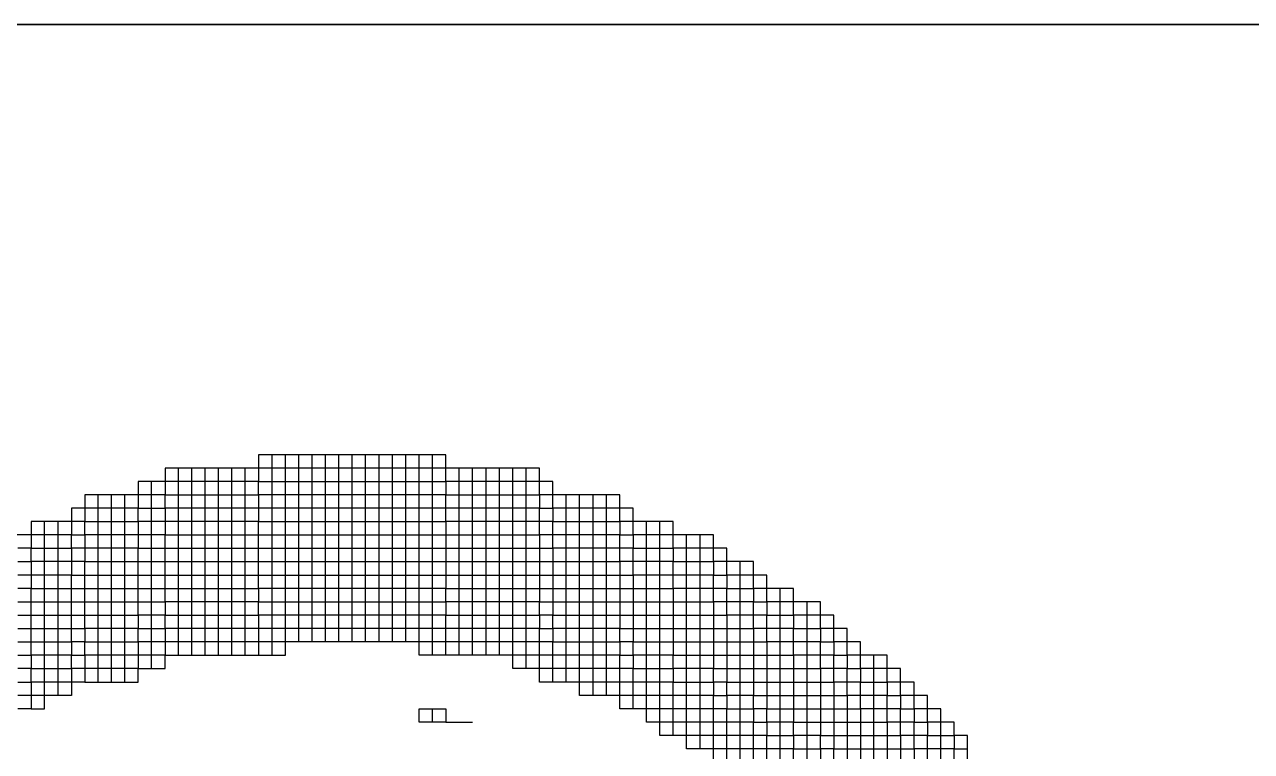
# Model space of a CAD drawing. Header units: millimetres. Extents: x 0 to 841, y 0 to 594.
# Drawn here: x 748.47 to 759.83, y 115.54 to 122.27 of the extents above; entities that cross this region are included whole.
import ezdxf
from ezdxf.enums import TextEntityAlignment as Align

# ---------------------------------------------------------------- set-up
doc = ezdxf.new("R2010")
doc.units = ezdxf.units.MM
doc.layers.add('GPDRAW', color=1, linetype='Continuous')
doc.layers.add('TEXT', color=255, linetype='Continuous')
doc.styles.add('ECL', font='', dxfattribs={"width": 0.7, "height": 3})
doc.styles.get('ECL').set_extended_font_data('FangSong_GB2312')

# ---------------------------------------------------------------- blocks, each defined once
blk = doc.blocks.new('*U21')
at = {"color": 32, "linetype": 'Continuous'}
for points in [[(-15.262, 9.325), (-15.262, 9.474), (-15.262, 9.622), (-15.411, 9.622), (-15.411, 9.771), (-15.559, 9.771), (-15.559, 9.919), (-15.708, 9.919), (-15.708, 10.068), (-15.856, 10.068), (-15.856, 10.216), (-16.005, 10.216), (-16.005, 10.365), (-16.153, 10.365), (-16.153, 10.513), (-16.45, 10.513), (-16.45, 10.662), (-16.599, 10.662), (-16.599, 10.81), (-16.747, 10.81), (-16.747, 10.959), (-16.896, 10.959), (-16.896, 11.107), (-17.193, 11.107), (-17.193, 11.256), (-17.49, 11.256), (-17.49, 11.404), (-17.638, 11.404), (-17.638, 11.553), (-17.935, 11.553), (-17.935, 11.701), (-18.084, 11.701), (-18.084, 11.85), (-18.529, 11.85), (-18.529, 11.998), (-18.975, 11.998), (-18.975, 12.147), (-19.123, 12.147), (-19.123, 12.295), (-19.866, 12.295), (-19.866, 12.444), (-20.014, 12.444), (-20.014, 12.592), (-21.054, 12.592), (-21.054, 12.741), (-23.133, 12.741), (-23.133, 12.592), (-24.172, 12.592), (-24.172, 12.444), (-24.469, 12.444), (-24.469, 12.295), (-25.063, 12.295), (-25.063, 12.147), (-25.212, 12.147), (-25.212, 11.998), (-25.657, 11.998), (-25.657, 11.85), (-26.251, 11.85)], [(-25.806, 10.662), (-25.657, 10.662), (-25.657, 10.81), (-25.509, 10.81), (-25.36, 10.81), (-25.212, 10.81), (-25.212, 10.959), (-25.063, 10.959), (-25.063, 11.107), (-24.915, 11.107), (-24.766, 11.107), (-24.618, 11.107), (-24.469, 11.107), (-24.469, 11.256), (-24.321, 11.256), (-24.172, 11.256), (-24.172, 11.404), (-24.024, 11.404), (-23.875, 11.404), (-23.727, 11.404), (-23.578, 11.404), (-23.43, 11.404), (-23.281, 11.404), (-23.133, 11.404), (-23.133, 11.553), (-22.984, 11.553), (-22.836, 11.553), (-22.687, 11.553), (-22.539, 11.553), (-22.39, 11.553), (-22.242, 11.553), (-22.093, 11.553), (-21.945, 11.553), (-21.796, 11.553), (-21.648, 11.553), (-21.499, 11.553), (-21.351, 11.553), (-21.202, 11.553), (-21.054, 11.553), (-21.054, 11.404), (-20.905, 11.404), (-20.757, 11.404), (-20.608, 11.404), (-20.46, 11.404), (-20.311, 11.404), (-20.163, 11.404), (-20.014, 11.404), (-20.014, 11.256), (-19.866, 11.256), (-19.866, 11.107), (-19.717, 11.107), (-19.569, 11.107), (-19.42, 11.107), (-19.272, 11.107), (-19.123, 11.107), (-19.123, 10.959), (-18.975, 10.959), (-18.975, 10.81), (-18.826, 10.81), (-18.678, 10.81), (-18.529, 10.81), (-18.529, 10.662), (-18.381, 10.662), (-18.232, 10.662), (-18.084, 10.662), (-18.084, 10.513), (-17.935, 10.513), (-17.935, 10.365), (-17.787, 10.365), (-17.638, 10.365), (-17.638, 10.216), (-17.49, 10.216), (-17.49, 10.068), (-17.341, 10.068), (-17.193, 10.068), (-17.193, 9.919), (-17.044, 9.919), (-16.896, 9.919), (-16.896, 9.771), (-16.747, 9.771), (-16.747, 9.622), (-16.599, 9.622), (-16.599, 9.474), (-16.45, 9.474), (-16.45, 9.325)], [(-25.806, 10.513), (-25.657, 10.513), (-25.657, 10.662), (-25.509, 10.662), (-25.36, 10.662), (-25.212, 10.662), (-25.212, 10.81), (-25.063, 10.81), (-25.063, 10.959), (-24.915, 10.959), (-24.766, 10.959), (-24.618, 10.959), (-24.469, 10.959), (-24.469, 11.107), (-24.321, 11.107), (-24.172, 11.107), (-24.172, 11.256), (-24.024, 11.256), (-23.875, 11.256), (-23.727, 11.256), (-23.578, 11.256), (-23.43, 11.256), (-23.281, 11.256), (-23.133, 11.256), (-23.133, 11.404), (-22.984, 11.404), (-22.836, 11.404), (-22.687, 11.404), (-22.539, 11.404), (-22.39, 11.404), (-22.242, 11.404), (-22.093, 11.404), (-21.945, 11.404), (-21.796, 11.404), (-21.648, 11.404), (-21.499, 11.404), (-21.351, 11.404), (-21.202, 11.404), (-21.054, 11.404), (-21.054, 11.256), (-20.905, 11.256), (-20.757, 11.256), (-20.608, 11.256), (-20.46, 11.256), (-20.311, 11.256), (-20.163, 11.256), (-20.014, 11.256), (-20.014, 11.107), (-19.866, 11.107), (-19.866, 10.959), (-19.717, 10.959), (-19.569, 10.959), (-19.42, 10.959), (-19.272, 10.959), (-19.123, 10.959), (-19.123, 10.81), (-18.975, 10.81), (-18.975, 10.662), (-18.826, 10.662), (-18.678, 10.662), (-18.529, 10.662), (-18.529, 10.513), (-18.381, 10.513), (-18.232, 10.513), (-18.084, 10.513), (-18.084, 10.365), (-17.935, 10.365), (-17.935, 10.216), (-17.787, 10.216), (-17.638, 10.216), (-17.638, 10.068), (-17.49, 10.068), (-17.49, 9.919), (-17.341, 9.919), (-17.193, 9.919), (-17.193, 9.771), (-17.044, 9.771), (-16.896, 9.771), (-16.896, 9.622), (-16.747, 9.622), (-16.747, 9.474), (-16.599, 9.474), (-16.599, 9.325)], [(-25.806, 10.216), (-25.657, 10.216), (-25.657, 10.365), (-25.509, 10.365), (-25.36, 10.365), (-25.212, 10.365), (-25.212, 10.513), (-25.063, 10.513), (-25.063, 10.662), (-24.915, 10.662), (-24.766, 10.662), (-24.618, 10.662), (-24.469, 10.662), (-24.469, 10.81), (-24.321, 10.81), (-24.172, 10.81), (-24.172, 10.959), (-24.024, 10.959), (-23.875, 10.959), (-23.727, 10.959), (-23.578, 10.959), (-23.43, 10.959), (-23.281, 10.959), (-23.133, 10.959), (-23.133, 11.107), (-22.984, 11.107), (-22.836, 11.107), (-22.687, 11.107), (-22.539, 11.107), (-22.39, 11.107), (-22.242, 11.107), (-22.093, 11.107), (-21.945, 11.107), (-21.796, 11.107), (-21.648, 11.107), (-21.499, 11.107), (-21.351, 11.107), (-21.202, 11.107), (-21.054, 11.107), (-21.054, 10.959), (-20.905, 10.959), (-20.757, 10.959), (-20.608, 10.959), (-20.46, 10.959), (-20.311, 10.959), (-20.163, 10.959), (-20.014, 10.959), (-20.014, 10.81), (-19.866, 10.81), (-19.866, 10.662), (-19.717, 10.662), (-19.569, 10.662), (-19.42, 10.662), (-19.272, 10.662), (-19.123, 10.662), (-19.123, 10.513), (-18.975, 10.513), (-18.975, 10.365), (-18.826, 10.365), (-18.678, 10.365), (-18.529, 10.365), (-18.529, 10.216), (-18.381, 10.216), (-18.232, 10.216), (-18.084, 10.216), (-18.084, 10.068), (-17.935, 10.068), (-17.935, 9.919), (-17.787, 9.919), (-17.638, 9.919), (-17.638, 9.771), (-17.49, 9.771), (-17.49, 9.622), (-17.341, 9.622), (-17.193, 9.622), (-17.193, 9.474), (-17.044, 9.474), (-16.896, 9.474), (-16.896, 9.325)]]:
    blk.add_lwpolyline(points, dxfattribs=at)
at = {"color": 243, "linetype": 'Continuous'}
blk.add_lwpolyline([(-25.063, 10.216), (-24.915, 10.216), (-24.766, 10.216), (-24.618, 10.216), (-24.469, 10.216), (-24.469, 10.365), (-24.321, 10.365), (-24.172, 10.365), (-24.172, 10.513), (-24.024, 10.513), (-23.875, 10.513), (-23.727, 10.513), (-23.578, 10.513), (-23.43, 10.513), (-23.281, 10.513), (-23.133, 10.513), (-22.984, 10.513), (-22.836, 10.513), (-22.836, 10.662), (-22.836, 10.81), (-22.836, 10.959), (-22.836, 11.107), (-22.836, 11.256), (-22.836, 11.404), (-22.836, 11.553), (-22.836, 11.701), (-22.836, 11.85), (-22.836, 11.998), (-22.836, 12.147), (-22.836, 12.295), (-22.836, 12.444), (-22.836, 12.592), (-22.836, 12.741)], dxfattribs=at)
at = {"color": 13, "linetype": 'Continuous'}
for points in [[(-22.984, 10.513), (-22.984, 10.662), (-22.984, 10.81), (-22.984, 10.959), (-22.984, 11.107), (-22.984, 11.256), (-22.984, 11.404), (-22.984, 11.553), (-22.984, 11.701), (-22.984, 11.85), (-22.984, 11.998), (-22.984, 12.147), (-22.984, 12.295), (-22.984, 12.444), (-22.984, 12.592), (-22.984, 12.741)], [(-22.687, 10.662), (-22.687, 10.81), (-22.687, 10.959), (-22.687, 11.107), (-22.687, 11.256), (-22.687, 11.404), (-22.687, 11.553), (-22.687, 11.701), (-22.687, 11.85), (-22.687, 11.998), (-22.687, 12.147), (-22.687, 12.295), (-22.687, 12.444), (-22.687, 12.592), (-22.687, 12.741)], [(-22.539, 10.662), (-22.539, 10.81), (-22.539, 10.959), (-22.539, 11.107), (-22.539, 11.256), (-22.539, 11.404), (-22.539, 11.553), (-22.539, 11.701), (-22.539, 11.85), (-22.539, 11.998), (-22.539, 12.147), (-22.539, 12.295), (-22.539, 12.444), (-22.539, 12.592), (-22.539, 12.741)], [(-22.39, 10.662), (-22.39, 10.81), (-22.39, 10.959), (-22.39, 11.107), (-22.39, 11.256), (-22.39, 11.404), (-22.39, 11.553), (-22.39, 11.701), (-22.39, 11.85), (-22.39, 11.998), (-22.39, 12.147), (-22.39, 12.295), (-22.39, 12.444), (-22.39, 12.592), (-22.39, 12.741)], [(-22.242, 10.662), (-22.242, 10.81), (-22.242, 10.959), (-22.242, 11.107), (-22.242, 11.256), (-22.242, 11.404), (-22.242, 11.553), (-22.242, 11.701), (-22.242, 11.85), (-22.242, 11.998), (-22.242, 12.147), (-22.242, 12.295), (-22.242, 12.444), (-22.242, 12.592), (-22.242, 12.741)], [(-22.093, 10.662), (-22.093, 10.81), (-22.093, 10.959), (-22.093, 11.107), (-22.093, 11.256), (-22.093, 11.404), (-22.093, 11.553), (-22.093, 11.701), (-22.093, 11.85), (-22.093, 11.998), (-22.093, 12.147), (-22.093, 12.295), (-22.093, 12.444), (-22.093, 12.592), (-22.093, 12.741)], [(-21.945, 10.662), (-21.945, 10.81), (-21.945, 10.959), (-21.945, 11.107), (-21.945, 11.256), (-21.945, 11.404), (-21.945, 11.553), (-21.945, 11.701), (-21.945, 11.85), (-21.945, 11.998), (-21.945, 12.147), (-21.945, 12.295), (-21.945, 12.444), (-21.945, 12.592), (-21.945, 12.741)], [(-21.796, 10.662), (-21.796, 10.81), (-21.796, 10.959), (-21.796, 11.107), (-21.796, 11.256), (-21.796, 11.404), (-21.796, 11.553), (-21.796, 11.701), (-21.796, 11.85), (-21.796, 11.998), (-21.796, 12.147), (-21.796, 12.295), (-21.796, 12.444), (-21.796, 12.592), (-21.796, 12.741)], [(-21.648, 10.662), (-21.648, 10.81), (-21.648, 10.959), (-21.648, 11.107), (-21.648, 11.256), (-21.648, 11.404), (-21.648, 11.553), (-21.648, 11.701), (-21.648, 11.85), (-21.648, 11.998), (-21.648, 12.147), (-21.648, 12.295), (-21.648, 12.444), (-21.648, 12.592), (-21.648, 12.741)], [(-21.499, 10.662), (-21.499, 10.81), (-21.499, 10.959), (-21.499, 11.107), (-21.499, 11.256), (-21.499, 11.404), (-21.499, 11.553), (-21.499, 11.701), (-21.499, 11.85), (-21.499, 11.998), (-21.499, 12.147), (-21.499, 12.295), (-21.499, 12.444), (-21.499, 12.592), (-21.499, 12.741)], [(-24.024, 10.513), (-24.024, 10.662), (-24.024, 10.81), (-24.024, 10.959), (-24.024, 11.107), (-24.024, 11.256), (-24.024, 11.404), (-24.024, 11.553), (-24.024, 11.701), (-24.024, 11.85), (-24.024, 11.998), (-24.024, 12.147), (-24.024, 12.295), (-24.024, 12.444), (-24.024, 12.592)], [(-23.875, 10.513), (-23.875, 10.662), (-23.875, 10.81), (-23.875, 10.959), (-23.875, 11.107), (-23.875, 11.256), (-23.875, 11.404), (-23.875, 11.553), (-23.875, 11.701), (-23.875, 11.85), (-23.875, 11.998), (-23.875, 12.147), (-23.875, 12.295), (-23.875, 12.444), (-23.875, 12.592)], [(-23.727, 10.513), (-23.727, 10.662), (-23.727, 10.81), (-23.727, 10.959), (-23.727, 11.107), (-23.727, 11.256), (-23.727, 11.404), (-23.727, 11.553), (-23.727, 11.701), (-23.727, 11.85), (-23.727, 11.998), (-23.727, 12.147), (-23.727, 12.295), (-23.727, 12.444), (-23.727, 12.592)], [(-20.905, 10.513), (-20.905, 10.662), (-20.905, 10.81), (-20.905, 10.959), (-20.905, 11.107), (-20.905, 11.256), (-20.905, 11.404), (-20.905, 11.553), (-20.905, 11.701), (-20.905, 11.85), (-20.905, 11.998), (-20.905, 12.147), (-20.905, 12.295), (-20.905, 12.444), (-20.905, 12.592)], [(-20.757, 10.513), (-20.757, 10.662), (-20.757, 10.81), (-20.757, 10.959), (-20.757, 11.107), (-20.757, 11.256), (-20.757, 11.404), (-20.757, 11.553), (-20.757, 11.701), (-20.757, 11.85), (-20.757, 11.998), (-20.757, 12.147), (-20.757, 12.295), (-20.757, 12.444), (-20.757, 12.592)], [(-20.608, 10.513), (-20.608, 10.662), (-20.608, 10.81), (-20.608, 10.959), (-20.608, 11.107), (-20.608, 11.256), (-20.608, 11.404), (-20.608, 11.553), (-20.608, 11.701), (-20.608, 11.85), (-20.608, 11.998), (-20.608, 12.147), (-20.608, 12.295), (-20.608, 12.444), (-20.608, 12.592)], [(-20.46, 10.513), (-20.46, 10.662), (-20.46, 10.81), (-20.46, 10.959), (-20.46, 11.107), (-20.46, 11.256), (-20.46, 11.404), (-20.46, 11.553), (-20.46, 11.701), (-20.46, 11.85), (-20.46, 11.998), (-20.46, 12.147), (-20.46, 12.295), (-20.46, 12.444), (-20.46, 12.592)], [(-19.866, 10.216), (-20.014, 10.216), (-20.014, 10.365), (-20.163, 10.365), (-20.311, 10.365), (-20.311, 10.513), (-20.311, 10.662), (-20.311, 10.81), (-20.311, 10.959), (-20.311, 11.107), (-20.311, 11.256), (-20.311, 11.404), (-20.311, 11.553), (-20.311, 11.701), (-20.311, 11.85), (-20.311, 11.998), (-20.311, 12.147), (-20.311, 12.295), (-20.311, 12.444), (-20.311, 12.592)], [(-20.163, 10.365), (-20.163, 10.513), (-20.163, 10.662), (-20.163, 10.81), (-20.163, 10.959), (-20.163, 11.107), (-20.163, 11.256), (-20.163, 11.404), (-20.163, 11.553), (-20.163, 11.701), (-20.163, 11.85), (-20.163, 11.998), (-20.163, 12.147), (-20.163, 12.295), (-20.163, 12.444), (-20.163, 12.592)], [(-25.806, 11.553), (-25.657, 11.553), (-25.657, 11.701), (-25.509, 11.701), (-25.36, 11.701), (-25.212, 11.701), (-25.212, 11.85), (-25.063, 11.85), (-25.063, 11.998), (-24.915, 11.998), (-24.766, 11.998), (-24.618, 11.998), (-24.469, 11.998), (-24.469, 12.147), (-24.321, 12.147), (-24.172, 12.147), (-24.172, 12.295), (-24.024, 12.295), (-23.875, 12.295), (-23.727, 12.295), (-23.578, 12.295), (-23.43, 12.295), (-23.281, 12.295), (-23.133, 12.295), (-23.133, 12.444), (-22.984, 12.444), (-22.836, 12.444), (-22.687, 12.444), (-22.539, 12.444), (-22.39, 12.444), (-22.242, 12.444), (-22.093, 12.444), (-21.945, 12.444), (-21.796, 12.444), (-21.648, 12.444), (-21.499, 12.444), (-21.351, 12.444), (-21.202, 12.444), (-21.054, 12.444), (-21.054, 12.295), (-20.905, 12.295), (-20.757, 12.295), (-20.608, 12.295), (-20.46, 12.295), (-20.311, 12.295), (-20.163, 12.295), (-20.014, 12.295), (-20.014, 12.147), (-19.866, 12.147), (-19.866, 11.998), (-19.717, 11.998), (-19.569, 11.998), (-19.42, 11.998), (-19.272, 11.998), (-19.123, 11.998), (-19.123, 11.85), (-18.975, 11.85), (-18.975, 11.701), (-18.826, 11.701), (-18.678, 11.701), (-18.529, 11.701), (-18.529, 11.553), (-18.381, 11.553), (-18.232, 11.553), (-18.084, 11.553), (-18.084, 11.404), (-17.935, 11.404), (-17.935, 11.256), (-17.787, 11.256), (-17.638, 11.256), (-17.638, 11.107), (-17.49, 11.107), (-17.49, 10.959), (-17.341, 10.959), (-17.193, 10.959), (-17.193, 10.81), (-17.044, 10.81), (-16.896, 10.81), (-16.896, 10.662), (-16.747, 10.662), (-16.747, 10.513), (-16.599, 10.513), (-16.599, 10.365), (-16.45, 10.365), (-16.45, 10.216), (-16.302, 10.216), (-16.153, 10.216), (-16.153, 10.068), (-16.005, 10.068), (-16.005, 9.919), (-15.856, 9.919), (-15.856, 9.771), (-15.708, 9.771), (-15.708, 9.622), (-15.559, 9.622), (-15.411, 9.622), (-15.411, 9.474), (-15.262, 9.474)], [(-24.321, 10.365), (-24.321, 10.513), (-24.321, 10.662), (-24.321, 10.81), (-24.321, 10.959), (-24.321, 11.107), (-24.321, 11.256), (-24.321, 11.404), (-24.321, 11.553), (-24.321, 11.701), (-24.321, 11.85), (-24.321, 11.998), (-24.321, 12.147), (-24.321, 12.295), (-24.321, 12.444)], [(-24.915, 10.216), (-24.915, 10.365), (-24.915, 10.513), (-24.915, 10.662), (-24.915, 10.81), (-24.915, 10.959), (-24.915, 11.107), (-24.915, 11.256), (-24.915, 11.404), (-24.915, 11.553), (-24.915, 11.701), (-24.915, 11.85), (-24.915, 11.998), (-24.915, 12.147), (-24.915, 12.295)], [(-24.766, 10.216), (-24.766, 10.365), (-24.766, 10.513), (-24.766, 10.662), (-24.766, 10.81), (-24.766, 10.959), (-24.766, 11.107), (-24.766, 11.256), (-24.766, 11.404), (-24.766, 11.553), (-24.766, 11.701), (-24.766, 11.85), (-24.766, 11.998), (-24.766, 12.147), (-24.766, 12.295)], [(-24.618, 10.216), (-24.618, 10.365), (-24.618, 10.513), (-24.618, 10.662), (-24.618, 10.81), (-24.618, 10.959), (-24.618, 11.107), (-24.618, 11.256), (-24.618, 11.404), (-24.618, 11.553), (-24.618, 11.701), (-24.618, 11.85), (-24.618, 11.998), (-24.618, 12.147), (-24.618, 12.295)], [(-19.717, 10.216), (-19.717, 10.365), (-19.717, 10.513), (-19.717, 10.662), (-19.717, 10.81), (-19.717, 10.959), (-19.717, 11.107), (-19.717, 11.256), (-19.717, 11.404), (-19.717, 11.553), (-19.717, 11.701), (-19.717, 11.85), (-19.717, 11.998), (-19.717, 12.147), (-19.717, 12.295)], [(-18.975, 9.919), (-19.123, 9.919), (-19.123, 10.068), (-19.123, 10.216), (-19.272, 10.216), (-19.42, 10.216), (-19.569, 10.216), (-19.569, 10.365), (-19.569, 10.513), (-19.569, 10.662), (-19.569, 10.81), (-19.569, 10.959), (-19.569, 11.107), (-19.569, 11.256), (-19.569, 11.404), (-19.569, 11.553), (-19.569, 11.701), (-19.569, 11.85), (-19.569, 11.998), (-19.569, 12.147), (-19.569, 12.295)], [(-19.42, 10.068), (-19.42, 10.216), (-19.42, 10.365), (-19.42, 10.513), (-19.42, 10.662), (-19.42, 10.81), (-19.42, 10.959), (-19.42, 11.107), (-19.42, 11.256), (-19.42, 11.404), (-19.42, 11.553), (-19.42, 11.701), (-19.42, 11.85), (-19.42, 11.998), (-19.42, 12.147), (-19.42, 12.295)], [(-19.272, 10.068), (-19.272, 10.216), (-19.272, 10.365), (-19.272, 10.513), (-19.272, 10.662), (-19.272, 10.81), (-19.272, 10.959), (-19.272, 11.107), (-19.272, 11.256), (-19.272, 11.404), (-19.272, 11.553), (-19.272, 11.701), (-19.272, 11.85), (-19.272, 11.998), (-19.272, 12.147), (-19.272, 12.295)], [(-15.708, 9.325), (-15.708, 9.474), (-15.856, 9.474), (-15.856, 9.622), (-16.005, 9.622), (-16.005, 9.771), (-16.153, 9.771), (-16.153, 9.919), (-16.302, 9.919), (-16.45, 9.919), (-16.45, 10.068), (-16.599, 10.068), (-16.599, 10.216), (-16.747, 10.216), (-16.747, 10.365), (-16.896, 10.365), (-16.896, 10.513), (-17.044, 10.513), (-17.193, 10.513), (-17.193, 10.662), (-17.341, 10.662), (-17.49, 10.662), (-17.49, 10.81), (-17.638, 10.81), (-17.638, 10.959), (-17.787, 10.959), (-17.935, 10.959), (-17.935, 11.107), (-18.084, 11.107), (-18.084, 11.256), (-18.232, 11.256), (-18.381, 11.256), (-18.529, 11.256), (-18.529, 11.404), (-18.678, 11.404), (-18.826, 11.404), (-18.975, 11.404), (-18.975, 11.553), (-19.123, 11.553), (-19.123, 11.701), (-19.272, 11.701), (-19.42, 11.701), (-19.569, 11.701), (-19.717, 11.701), (-19.866, 11.701), (-19.866, 11.85), (-20.014, 11.85), (-20.014, 11.998), (-20.163, 11.998), (-20.311, 11.998), (-20.46, 11.998), (-20.608, 11.998), (-20.757, 11.998), (-20.905, 11.998), (-21.054, 11.998), (-21.054, 12.147), (-21.202, 12.147), (-21.351, 12.147), (-21.499, 12.147), (-21.648, 12.147), (-21.796, 12.147), (-21.945, 12.147), (-22.093, 12.147), (-22.242, 12.147), (-22.39, 12.147), (-22.539, 12.147), (-22.687, 12.147), (-22.836, 12.147), (-22.984, 12.147), (-23.133, 12.147), (-23.133, 11.998), (-23.281, 11.998), (-23.43, 11.998), (-23.578, 11.998), (-23.727, 11.998), (-23.875, 11.998), (-24.024, 11.998), (-24.172, 11.998), (-24.172, 11.85), (-24.321, 11.85), (-24.469, 11.85), (-24.469, 11.701), (-24.618, 11.701), (-24.766, 11.701), (-24.915, 11.701), (-25.063, 11.701), (-25.063, 11.553), (-25.212, 11.553), (-25.212, 11.404), (-25.36, 11.404), (-25.509, 11.404), (-25.657, 11.404), (-25.657, 11.256), (-25.806, 11.256)], [(-18.529, 9.622), (-18.529, 9.771), (-18.678, 9.771), (-18.678, 9.919), (-18.678, 10.068), (-18.678, 10.216), (-18.678, 10.365), (-18.678, 10.513), (-18.678, 10.662), (-18.678, 10.81), (-18.678, 10.959), (-18.678, 11.107), (-18.678, 11.256), (-18.678, 11.404), (-18.678, 11.553), (-18.678, 11.701), (-18.678, 11.85), (-18.678, 11.998)], [(-18.232, 9.474), (-18.232, 9.622), (-18.232, 9.771), (-18.232, 9.919), (-18.232, 10.068), (-18.232, 10.216), (-18.232, 10.365), (-18.232, 10.513), (-18.232, 10.662), (-18.232, 10.81), (-18.232, 10.959), (-18.232, 11.107), (-18.232, 11.256), (-18.232, 11.404), (-18.232, 11.553), (-18.232, 11.701), (-18.232, 11.85)], [(-17.787, 9.177), (-17.787, 9.325), (-17.787, 9.474), (-17.787, 9.622), (-17.787, 9.771), (-17.787, 9.919), (-17.787, 10.068), (-17.787, 10.216), (-17.787, 10.365), (-17.787, 10.513), (-17.787, 10.662), (-17.787, 10.81), (-17.787, 10.959), (-17.787, 11.107), (-17.787, 11.256), (-17.787, 11.404), (-17.787, 11.553)], [(-17.341, 8.731), (-17.341, 8.88), (-17.341, 9.028), (-17.341, 9.177), (-17.341, 9.325), (-17.341, 9.474), (-17.341, 9.622), (-17.341, 9.771), (-17.341, 9.919), (-17.341, 10.068), (-17.341, 10.216), (-17.341, 10.365), (-17.341, 10.513), (-17.341, 10.662), (-17.341, 10.81), (-17.341, 10.959), (-17.341, 11.107), (-17.341, 11.256)], [(-16.153, 7.395), (-16.153, 7.543), (-16.302, 7.543), (-16.302, 7.692), (-16.302, 7.84), (-16.302, 7.989), (-16.302, 8.137), (-16.302, 8.286), (-16.302, 8.434), (-16.302, 8.583), (-16.302, 8.731), (-16.302, 8.88), (-16.302, 9.028), (-16.302, 9.177), (-16.302, 9.325), (-16.302, 9.474), (-16.302, 9.622), (-16.302, 9.771), (-16.302, 9.919), (-16.302, 10.068), (-16.302, 10.216), (-16.302, 10.365), (-16.302, 10.513)]]:
    blk.add_lwpolyline(points, dxfattribs=at)
at = {"color": 23, "linetype": 'Continuous'}
for points in [[(-21.054, 10.513), (-21.202, 10.513), (-21.351, 10.513), (-21.351, 10.662), (-21.351, 10.81), (-21.351, 10.959), (-21.351, 11.107), (-21.351, 11.256), (-21.351, 11.404), (-21.351, 11.553), (-21.351, 11.701), (-21.351, 11.85), (-21.351, 11.998), (-21.351, 12.147), (-21.351, 12.295), (-21.351, 12.444), (-21.351, 12.592), (-21.351, 12.741)], [(-21.202, 10.513), (-21.202, 10.662), (-21.202, 10.81), (-21.202, 10.959), (-21.202, 11.107), (-21.202, 11.256), (-21.202, 11.404), (-21.202, 11.553), (-21.202, 11.701), (-21.202, 11.85), (-21.202, 11.998), (-21.202, 12.147), (-21.202, 12.295), (-21.202, 12.444), (-21.202, 12.592), (-21.202, 12.741)], [(-23.578, 10.513), (-23.578, 10.662), (-23.578, 10.81), (-23.578, 10.959), (-23.578, 11.107), (-23.578, 11.256), (-23.578, 11.404), (-23.578, 11.553), (-23.578, 11.701), (-23.578, 11.85), (-23.578, 11.998), (-23.578, 12.147), (-23.578, 12.295), (-23.578, 12.444), (-23.578, 12.592)], [(-23.43, 10.513), (-23.43, 10.662), (-23.43, 10.81), (-23.43, 10.959), (-23.43, 11.107), (-23.43, 11.256), (-23.43, 11.404), (-23.43, 11.553), (-23.43, 11.701), (-23.43, 11.85), (-23.43, 11.998), (-23.43, 12.147), (-23.43, 12.295), (-23.43, 12.444), (-23.43, 12.592)], [(-23.281, 10.513), (-23.281, 10.662), (-23.281, 10.81), (-23.281, 10.959), (-23.281, 11.107), (-23.281, 11.256), (-23.281, 11.404), (-23.281, 11.553), (-23.281, 11.701), (-23.281, 11.85), (-23.281, 11.998), (-23.281, 12.147), (-23.281, 12.295), (-23.281, 12.444), (-23.281, 12.592)], [(-25.657, 9.919), (-25.509, 9.919), (-25.509, 10.068), (-25.509, 10.216), (-25.509, 10.365), (-25.509, 10.513), (-25.509, 10.662), (-25.509, 10.81), (-25.509, 10.959), (-25.509, 11.107), (-25.509, 11.256), (-25.509, 11.404), (-25.509, 11.553), (-25.509, 11.701), (-25.509, 11.85), (-25.509, 11.998)], [(-25.36, 10.068), (-25.36, 10.216), (-25.36, 10.365), (-25.36, 10.513), (-25.36, 10.662), (-25.36, 10.81), (-25.36, 10.959), (-25.36, 11.107), (-25.36, 11.256), (-25.36, 11.404), (-25.36, 11.553), (-25.36, 11.701), (-25.36, 11.85), (-25.36, 11.998)]]:
    blk.add_lwpolyline(points, dxfattribs=at)
at = {"color": 15, "linetype": 'Continuous'}
for points in [[(-15.559, 9.325), (-15.559, 9.474), (-15.559, 9.622), (-15.559, 9.771), (-15.708, 9.771), (-15.708, 9.919), (-15.856, 9.919), (-15.856, 10.068), (-16.005, 10.068), (-16.005, 10.216), (-16.153, 10.216), (-16.153, 10.365), (-16.302, 10.365), (-16.45, 10.365), (-16.45, 10.513), (-16.599, 10.513), (-16.599, 10.662), (-16.747, 10.662), (-16.747, 10.81), (-16.896, 10.81), (-16.896, 10.959), (-17.044, 10.959), (-17.193, 10.959), (-17.193, 11.107), (-17.341, 11.107), (-17.49, 11.107), (-17.49, 11.256), (-17.638, 11.256), (-17.638, 11.404), (-17.787, 11.404), (-17.935, 11.404), (-17.935, 11.553), (-18.084, 11.553), (-18.084, 11.701), (-18.232, 11.701), (-18.381, 11.701), (-18.529, 11.701), (-18.529, 11.85), (-18.678, 11.85), (-18.826, 11.85), (-18.975, 11.85), (-18.975, 11.998), (-19.123, 11.998), (-19.123, 12.147), (-19.272, 12.147), (-19.42, 12.147), (-19.569, 12.147), (-19.717, 12.147), (-19.866, 12.147), (-19.866, 12.295), (-20.014, 12.295), (-20.014, 12.444), (-20.163, 12.444), (-20.311, 12.444), (-20.46, 12.444), (-20.608, 12.444), (-20.757, 12.444), (-20.905, 12.444), (-21.054, 12.444), (-21.054, 12.592), (-21.202, 12.592), (-21.351, 12.592), (-21.499, 12.592), (-21.648, 12.592), (-21.796, 12.592), (-21.945, 12.592), (-22.093, 12.592), (-22.242, 12.592), (-22.39, 12.592), (-22.539, 12.592), (-22.687, 12.592), (-22.836, 12.592), (-22.984, 12.592), (-23.133, 12.592), (-23.133, 12.444), (-23.281, 12.444), (-23.43, 12.444), (-23.578, 12.444), (-23.727, 12.444), (-23.875, 12.444), (-24.024, 12.444), (-24.172, 12.444), (-24.172, 12.295), (-24.321, 12.295), (-24.469, 12.295), (-24.469, 12.147), (-24.618, 12.147), (-24.766, 12.147), (-24.915, 12.147), (-25.063, 12.147), (-25.063, 11.998), (-25.212, 11.998), (-25.212, 11.85), (-25.36, 11.85), (-25.509, 11.85), (-25.657, 11.85), (-25.657, 11.701), (-25.806, 11.701)], [(-18.084, 9.325), (-18.084, 9.474), (-18.084, 9.622), (-18.232, 9.622), (-18.381, 9.622), (-18.381, 9.771), (-18.381, 9.919), (-18.381, 10.068), (-18.381, 10.216), (-18.381, 10.365), (-18.381, 10.513), (-18.381, 10.662), (-18.381, 10.81), (-18.381, 10.959), (-18.381, 11.107), (-18.381, 11.256), (-18.381, 11.404), (-18.381, 11.553), (-18.381, 11.701), (-18.381, 11.85)], [(-17.49, 9.325), (-17.49, 9.474), (-17.638, 9.474), (-17.638, 9.622), (-17.787, 9.622), (-17.935, 9.622), (-17.935, 9.771), (-18.084, 9.771), (-18.084, 9.919), (-18.232, 9.919), (-18.381, 9.919), (-18.529, 9.919), (-18.529, 10.068), (-18.678, 10.068), (-18.826, 10.068), (-18.975, 10.068), (-18.975, 10.216), (-19.123, 10.216), (-19.123, 10.365), (-19.272, 10.365), (-19.42, 10.365), (-19.569, 10.365), (-19.717, 10.365), (-19.866, 10.365), (-19.866, 10.513), (-20.014, 10.513), (-20.014, 10.662), (-20.163, 10.662), (-20.311, 10.662), (-20.46, 10.662), (-20.608, 10.662), (-20.757, 10.662), (-20.905, 10.662), (-21.054, 10.662), (-21.054, 10.81), (-21.202, 10.81), (-21.351, 10.81), (-21.499, 10.81), (-21.648, 10.81), (-21.796, 10.81), (-21.945, 10.81), (-22.093, 10.81), (-22.242, 10.81), (-22.39, 10.81), (-22.539, 10.81), (-22.687, 10.81), (-22.836, 10.81), (-22.984, 10.81), (-23.133, 10.81), (-23.133, 10.662), (-23.281, 10.662), (-23.43, 10.662), (-23.578, 10.662), (-23.727, 10.662), (-23.875, 10.662), (-24.024, 10.662), (-24.172, 10.662), (-24.172, 10.513), (-24.321, 10.513), (-24.469, 10.513), (-24.469, 10.365), (-24.618, 10.365), (-24.766, 10.365), (-24.915, 10.365), (-25.063, 10.365), (-25.063, 10.216), (-25.212, 10.216), (-25.212, 10.068), (-25.36, 10.068), (-25.509, 10.068), (-25.657, 10.068), (-25.657, 9.919), (-25.806, 9.919)], [(-17.935, 9.325), (-17.935, 9.474), (-18.084, 9.474), (-18.232, 9.474), (-18.381, 9.474), (-18.381, 9.622), (-18.529, 9.622), (-18.678, 9.622), (-18.678, 9.771), (-18.826, 9.771), (-18.826, 9.919), (-18.975, 9.919), (-18.975, 10.068), (-19.123, 10.068), (-19.272, 10.068), (-19.42, 10.068), (-19.569, 10.068), (-19.569, 10.216), (-19.717, 10.216), (-19.866, 10.216), (-19.866, 10.365), (-20.014, 10.365), (-20.014, 10.513), (-20.163, 10.513), (-20.311, 10.513), (-20.46, 10.513), (-20.608, 10.513), (-20.757, 10.513), (-20.905, 10.513), (-21.054, 10.513), (-21.054, 10.662), (-21.202, 10.662), (-21.351, 10.662), (-21.499, 10.662), (-21.648, 10.662), (-21.796, 10.662), (-21.945, 10.662), (-22.093, 10.662), (-22.242, 10.662), (-22.39, 10.662), (-22.539, 10.662), (-22.687, 10.662), (-22.836, 10.662), (-22.984, 10.662), (-23.133, 10.662), (-23.133, 10.513)]]:
    blk.add_lwpolyline(points, dxfattribs=at)
at = {"color": 22, "linetype": 'Continuous'}
for points in [[(-15.411, 9.325), (-15.411, 9.474), (-15.559, 9.474), (-15.708, 9.474), (-15.708, 9.622), (-15.856, 9.622), (-15.856, 9.771), (-16.005, 9.771), (-16.005, 9.919), (-16.153, 9.919), (-16.153, 10.068), (-16.302, 10.068), (-16.45, 10.068), (-16.45, 10.216), (-16.599, 10.216), (-16.599, 10.365), (-16.747, 10.365), (-16.747, 10.513), (-16.896, 10.513), (-16.896, 10.662), (-17.044, 10.662), (-17.193, 10.662), (-17.193, 10.81), (-17.341, 10.81), (-17.49, 10.81), (-17.49, 10.959), (-17.638, 10.959), (-17.638, 11.107), (-17.787, 11.107), (-17.935, 11.107), (-17.935, 11.256), (-18.084, 11.256), (-18.084, 11.404), (-18.232, 11.404), (-18.381, 11.404), (-18.529, 11.404), (-18.529, 11.553), (-18.678, 11.553), (-18.826, 11.553), (-18.975, 11.553), (-18.975, 11.701), (-19.123, 11.701), (-19.123, 11.85), (-19.272, 11.85), (-19.42, 11.85), (-19.569, 11.85), (-19.717, 11.85), (-19.866, 11.85), (-19.866, 11.998), (-20.014, 11.998), (-20.014, 12.147), (-20.163, 12.147), (-20.311, 12.147), (-20.46, 12.147), (-20.608, 12.147), (-20.757, 12.147), (-20.905, 12.147), (-21.054, 12.147), (-21.054, 12.295), (-21.202, 12.295), (-21.351, 12.295), (-21.499, 12.295), (-21.648, 12.295), (-21.796, 12.295), (-21.945, 12.295), (-22.093, 12.295), (-22.242, 12.295), (-22.39, 12.295), (-22.539, 12.295), (-22.687, 12.295), (-22.836, 12.295), (-22.984, 12.295), (-23.133, 12.295), (-23.133, 12.147), (-23.281, 12.147), (-23.43, 12.147), (-23.578, 12.147), (-23.727, 12.147), (-23.875, 12.147), (-24.024, 12.147), (-24.172, 12.147), (-24.172, 11.998), (-24.321, 11.998), (-24.469, 11.998), (-24.469, 11.85), (-24.618, 11.85), (-24.766, 11.85), (-24.915, 11.85), (-25.063, 11.85), (-25.063, 11.701), (-25.212, 11.701), (-25.212, 11.553), (-25.36, 11.553), (-25.509, 11.553), (-25.657, 11.553), (-25.657, 11.404), (-25.806, 11.404)], [(-25.806, 11.107), (-25.657, 11.107), (-25.657, 11.256), (-25.509, 11.256), (-25.36, 11.256), (-25.212, 11.256), (-25.212, 11.404), (-25.063, 11.404), (-25.063, 11.553), (-24.915, 11.553), (-24.766, 11.553), (-24.618, 11.553), (-24.469, 11.553), (-24.469, 11.701), (-24.321, 11.701), (-24.172, 11.701), (-24.172, 11.85), (-24.024, 11.85), (-23.875, 11.85), (-23.727, 11.85), (-23.578, 11.85), (-23.43, 11.85), (-23.281, 11.85), (-23.133, 11.85), (-23.133, 11.998), (-22.984, 11.998), (-22.836, 11.998), (-22.687, 11.998), (-22.539, 11.998), (-22.39, 11.998), (-22.242, 11.998), (-22.093, 11.998), (-21.945, 11.998), (-21.796, 11.998), (-21.648, 11.998), (-21.499, 11.998), (-21.351, 11.998), (-21.202, 11.998), (-21.054, 11.998), (-21.054, 11.85), (-20.905, 11.85), (-20.757, 11.85), (-20.608, 11.85), (-20.46, 11.85), (-20.311, 11.85), (-20.163, 11.85), (-20.014, 11.85), (-20.014, 11.701), (-19.866, 11.701), (-19.866, 11.553), (-19.717, 11.553), (-19.569, 11.553), (-19.42, 11.553), (-19.272, 11.553), (-19.123, 11.553), (-19.123, 11.404), (-18.975, 11.404), (-18.975, 11.256), (-18.826, 11.256), (-18.678, 11.256), (-18.529, 11.256), (-18.529, 11.107), (-18.381, 11.107), (-18.232, 11.107), (-18.084, 11.107), (-18.084, 10.959), (-17.935, 10.959), (-17.935, 10.81), (-17.787, 10.81), (-17.638, 10.81), (-17.638, 10.662), (-17.49, 10.662), (-17.49, 10.513), (-17.341, 10.513), (-17.193, 10.513), (-17.193, 10.365), (-17.044, 10.365), (-16.896, 10.365), (-16.896, 10.216), (-16.747, 10.216), (-16.747, 10.068), (-16.599, 10.068), (-16.599, 9.919), (-16.45, 9.919), (-16.45, 9.771), (-16.302, 9.771), (-16.153, 9.771), (-16.153, 9.622), (-16.005, 9.622), (-16.005, 9.474), (-15.856, 9.474), (-15.856, 9.325)], [(-17.638, 9.325), (-17.638, 9.474), (-17.787, 9.474), (-17.935, 9.474), (-17.935, 9.622), (-18.084, 9.622), (-18.084, 9.771), (-18.232, 9.771), (-18.381, 9.771), (-18.529, 9.771), (-18.529, 9.919), (-18.678, 9.919), (-18.826, 9.919), (-18.826, 10.068), (-18.826, 10.216), (-18.826, 10.365), (-18.826, 10.513), (-18.826, 10.662), (-18.826, 10.81), (-18.826, 10.959), (-18.826, 11.107), (-18.826, 11.256), (-18.826, 11.404), (-18.826, 11.553), (-18.826, 11.701), (-18.826, 11.85), (-18.826, 11.998)], [(-16.747, 9.325), (-16.747, 9.474), (-16.896, 9.474), (-16.896, 9.622), (-17.044, 9.622), (-17.193, 9.622), (-17.193, 9.771), (-17.341, 9.771), (-17.49, 9.771), (-17.49, 9.919), (-17.638, 9.919), (-17.638, 10.068), (-17.787, 10.068), (-17.935, 10.068), (-17.935, 10.216), (-18.084, 10.216), (-18.084, 10.365), (-18.232, 10.365), (-18.381, 10.365), (-18.529, 10.365), (-18.529, 10.513), (-18.678, 10.513), (-18.826, 10.513), (-18.975, 10.513), (-18.975, 10.662), (-19.123, 10.662), (-19.123, 10.81), (-19.272, 10.81), (-19.42, 10.81), (-19.569, 10.81), (-19.717, 10.81), (-19.866, 10.81), (-19.866, 10.959), (-20.014, 10.959), (-20.014, 11.107), (-20.163, 11.107), (-20.311, 11.107), (-20.46, 11.107), (-20.608, 11.107), (-20.757, 11.107), (-20.905, 11.107), (-21.054, 11.107), (-21.054, 11.256), (-21.202, 11.256), (-21.351, 11.256), (-21.499, 11.256), (-21.648, 11.256), (-21.796, 11.256), (-21.945, 11.256), (-22.093, 11.256), (-22.242, 11.256), (-22.39, 11.256), (-22.539, 11.256), (-22.687, 11.256), (-22.836, 11.256), (-22.984, 11.256), (-23.133, 11.256), (-23.133, 11.107), (-23.281, 11.107), (-23.43, 11.107), (-23.578, 11.107), (-23.727, 11.107), (-23.875, 11.107), (-24.024, 11.107), (-24.172, 11.107), (-24.172, 10.959), (-24.321, 10.959), (-24.469, 10.959), (-24.469, 10.81), (-24.618, 10.81), (-24.766, 10.81), (-24.915, 10.81), (-25.063, 10.81), (-25.063, 10.662), (-25.212, 10.662), (-25.212, 10.513), (-25.36, 10.513), (-25.509, 10.513), (-25.657, 10.513), (-25.657, 10.365), (-25.806, 10.365)], [(-17.044, 9.325), (-17.044, 9.474), (-17.044, 9.622), (-17.044, 9.771), (-17.044, 9.919), (-17.044, 10.068), (-17.044, 10.216), (-17.044, 10.365), (-17.044, 10.513), (-17.044, 10.662), (-17.044, 10.81), (-17.044, 10.959), (-17.044, 11.107)], [(-17.193, 9.325), (-17.193, 9.474), (-17.341, 9.474), (-17.49, 9.474), (-17.49, 9.622), (-17.638, 9.622), (-17.638, 9.771), (-17.787, 9.771), (-17.935, 9.771), (-17.935, 9.919), (-18.084, 9.919), (-18.084, 10.068), (-18.232, 10.068), (-18.381, 10.068), (-18.529, 10.068), (-18.529, 10.216), (-18.678, 10.216), (-18.826, 10.216), (-18.975, 10.216), (-18.975, 10.365), (-19.123, 10.365), (-19.123, 10.513), (-19.272, 10.513), (-19.42, 10.513), (-19.569, 10.513), (-19.717, 10.513), (-19.866, 10.513), (-19.866, 10.662), (-20.014, 10.662), (-20.014, 10.81), (-20.163, 10.81), (-20.311, 10.81), (-20.46, 10.81), (-20.608, 10.81), (-20.757, 10.81), (-20.905, 10.81), (-21.054, 10.81), (-21.054, 10.959), (-21.202, 10.959), (-21.351, 10.959), (-21.499, 10.959), (-21.648, 10.959), (-21.796, 10.959), (-21.945, 10.959), (-22.093, 10.959), (-22.242, 10.959), (-22.39, 10.959), (-22.539, 10.959), (-22.687, 10.959), (-22.836, 10.959), (-22.984, 10.959), (-23.133, 10.959), (-23.133, 10.81), (-23.281, 10.81), (-23.43, 10.81), (-23.578, 10.81), (-23.727, 10.81), (-23.875, 10.81), (-24.024, 10.81), (-24.172, 10.81), (-24.172, 10.662), (-24.321, 10.662), (-24.469, 10.662), (-24.469, 10.513), (-24.618, 10.513), (-24.766, 10.513), (-24.915, 10.513), (-25.063, 10.513), (-25.063, 10.365), (-25.212, 10.365), (-25.212, 10.216), (-25.36, 10.216), (-25.509, 10.216), (-25.657, 10.216), (-25.657, 10.068), (-25.806, 10.068)]]:
    blk.add_lwpolyline(points, dxfattribs=at)
at = {"color": 34, "linetype": 'Continuous'}
for points in [[(-25.806, 10.959), (-25.657, 10.959), (-25.657, 11.107), (-25.509, 11.107), (-25.36, 11.107), (-25.212, 11.107), (-25.212, 11.256), (-25.063, 11.256), (-25.063, 11.404), (-24.915, 11.404), (-24.766, 11.404), (-24.618, 11.404), (-24.469, 11.404), (-24.469, 11.553), (-24.321, 11.553), (-24.172, 11.553), (-24.172, 11.701), (-24.024, 11.701), (-23.875, 11.701), (-23.727, 11.701), (-23.578, 11.701), (-23.43, 11.701), (-23.281, 11.701), (-23.133, 11.701), (-23.133, 11.85), (-22.984, 11.85), (-22.836, 11.85), (-22.687, 11.85), (-22.539, 11.85), (-22.39, 11.85), (-22.242, 11.85), (-22.093, 11.85), (-21.945, 11.85), (-21.796, 11.85), (-21.648, 11.85), (-21.499, 11.85), (-21.351, 11.85), (-21.202, 11.85), (-21.054, 11.85), (-21.054, 11.701), (-20.905, 11.701), (-20.757, 11.701), (-20.608, 11.701), (-20.46, 11.701), (-20.311, 11.701), (-20.163, 11.701), (-20.014, 11.701), (-20.014, 11.553), (-19.866, 11.553), (-19.866, 11.404), (-19.717, 11.404), (-19.569, 11.404), (-19.42, 11.404), (-19.272, 11.404), (-19.123, 11.404), (-19.123, 11.256), (-18.975, 11.256), (-18.975, 11.107), (-18.826, 11.107), (-18.678, 11.107), (-18.529, 11.107), (-18.529, 10.959), (-18.381, 10.959), (-18.232, 10.959), (-18.084, 10.959), (-18.084, 10.81), (-17.935, 10.81), (-17.935, 10.662), (-17.787, 10.662), (-17.638, 10.662), (-17.638, 10.513), (-17.49, 10.513), (-17.49, 10.365), (-17.341, 10.365), (-17.193, 10.365), (-17.193, 10.216), (-17.044, 10.216), (-16.896, 10.216), (-16.896, 10.068), (-16.747, 10.068), (-16.747, 9.919), (-16.599, 9.919), (-16.599, 9.771), (-16.45, 9.771), (-16.45, 9.622), (-16.302, 9.622), (-16.153, 9.622), (-16.153, 9.474), (-16.005, 9.474), (-16.005, 9.325)], [(-25.806, 10.81), (-25.657, 10.81), (-25.657, 10.959), (-25.509, 10.959), (-25.36, 10.959), (-25.212, 10.959), (-25.212, 11.107), (-25.063, 11.107), (-25.063, 11.256), (-24.915, 11.256), (-24.766, 11.256), (-24.618, 11.256), (-24.469, 11.256), (-24.469, 11.404), (-24.321, 11.404), (-24.172, 11.404), (-24.172, 11.553), (-24.024, 11.553), (-23.875, 11.553), (-23.727, 11.553), (-23.578, 11.553), (-23.43, 11.553), (-23.281, 11.553), (-23.133, 11.553), (-23.133, 11.701), (-22.984, 11.701), (-22.836, 11.701), (-22.687, 11.701), (-22.539, 11.701), (-22.39, 11.701), (-22.242, 11.701), (-22.093, 11.701), (-21.945, 11.701), (-21.796, 11.701), (-21.648, 11.701), (-21.499, 11.701), (-21.351, 11.701), (-21.202, 11.701), (-21.054, 11.701), (-21.054, 11.553), (-20.905, 11.553), (-20.757, 11.553), (-20.608, 11.553), (-20.46, 11.553), (-20.311, 11.553), (-20.163, 11.553), (-20.014, 11.553), (-20.014, 11.404), (-19.866, 11.404), (-19.866, 11.256), (-19.717, 11.256), (-19.569, 11.256), (-19.42, 11.256), (-19.272, 11.256), (-19.123, 11.256), (-19.123, 11.107), (-18.975, 11.107), (-18.975, 10.959), (-18.826, 10.959), (-18.678, 10.959), (-18.529, 10.959), (-18.529, 10.81), (-18.381, 10.81), (-18.232, 10.81), (-18.084, 10.81), (-18.084, 10.662), (-17.935, 10.662), (-17.935, 10.513), (-17.787, 10.513), (-17.638, 10.513), (-17.638, 10.365), (-17.49, 10.365), (-17.49, 10.216), (-17.341, 10.216), (-17.193, 10.216), (-17.193, 10.068), (-17.044, 10.068), (-16.896, 10.068), (-16.896, 9.919), (-16.747, 9.919), (-16.747, 9.771), (-16.599, 9.771), (-16.599, 9.622), (-16.45, 9.622), (-16.45, 9.474), (-16.302, 9.474), (-16.153, 9.474), (-16.153, 9.325)]]:
    blk.add_lwpolyline(points, dxfattribs=at)
at = {"color": 9, "linetype": 'Continuous'}
for points in [[(-21.202, 9.771), (-21.351, 9.771), (-21.351, 9.919), (-21.054, 9.919), (-21.054, 9.771), (-20.757, 9.771)], [(-21.054, 9.771), (-21.202, 9.771), (-21.202, 9.919)]]:
    blk.add_lwpolyline(points, dxfattribs=at)
blk = doc.blocks.new('XXDAFRAM-CH-HENG-A1')
at = {"layer": 'GPDRAW', "color": 4, "linetype": 'Continuous'}
blk.add_line((831, 122.267), (646, 122.267), dxfattribs=at)
blk.add_line((831, 122.267), (646, 122.267), dxfattribs=at)
at = {"layer": 'GPDRAW', "color": 1, "linetype": 'Continuous'}
blk.add_line((646, 122.267), (831, 122.267), dxfattribs=at)
at = {"layer": 'TEXT', "xscale": 0.8333333333339397, "yscale": 0.8333333333334849, "zscale": 0.8333333333333334}
blk.add_blockref('*U21', (769.917, 107.668), dxfattribs=at)
at = {"linetype": 'Continuous', "style": 'ECL', "width": 0.7}
for tag, height, p in [('DESIGNSTATUS', 3.5, (818.853, 76.574)), ('DESIGNSTATUS', 3.5, (818.853, 76.574)), ('ENDESIGNSTATUS', 3.5, (818.89, 70.889)), ('ENDESIGNSTATUS', 3.5, (818.89, 70.889)), ('O', 4, (784.75, 63.46)), ('G', 4, (821.75, 63.46)), ('V', 4, (778.583, 63.46)), ('L', 4, (790.917, 63.46)), ('N', 4, (797.083, 63.46)), ('D', 4, (809.417, 63.46)), ('W', 4, (815.583, 63.46)), ('VEREN40', 4, (827.822, 63.302)), ('DWGNAME1', 5, (768.762, 48.806)), ('DWGENAME1', 5, (768.979, 42.707)), ('DWGNAME', 5, (768.733, 42.425)), ('DWGNAME2', 5, (769.115, 35.27)), ('DWGENAME', 5, (769.239, 35.309)), ('DWGENAME2', 5, (769.396, 28.811)), ('DWGNO', 5, (758.81, 15.139)), ('VEREN40', 4, (825.773, 15.223))]:
    blk.add_attdef(tag, text='', height=height, dxfattribs=at).set_placement(p, align=Align.MIDDLE)
at = {"style": 'ECL', "width": 0.7, "flags": 1}
for p in [(697.389, 48.278), (697.389, 40.278), (697.389, 32.278), (697.389, 24.278)]:
    blk.add_attdef('DATE', text='', height=5, dxfattribs=at).set_placement(p, align=Align.MIDDLE)
for tag, p in [('SJ1', (666.556, 44.278)), ('JH', (666.556, 36.278)), ('SH1', (666.556, 28.278)), ('PZ', (666.556, 20.278)), ('BL', (666.556, 10))]:
    blk.add_attdef(tag, p, '', height=5, dxfattribs=at)

msp = doc.modelspace()

# ---------------------------------------------------------------- block references
msp.add_blockref('XXDAFRAM-CH-HENG-A1', (0, 0))

doc.saveas('drawing.dxf')
